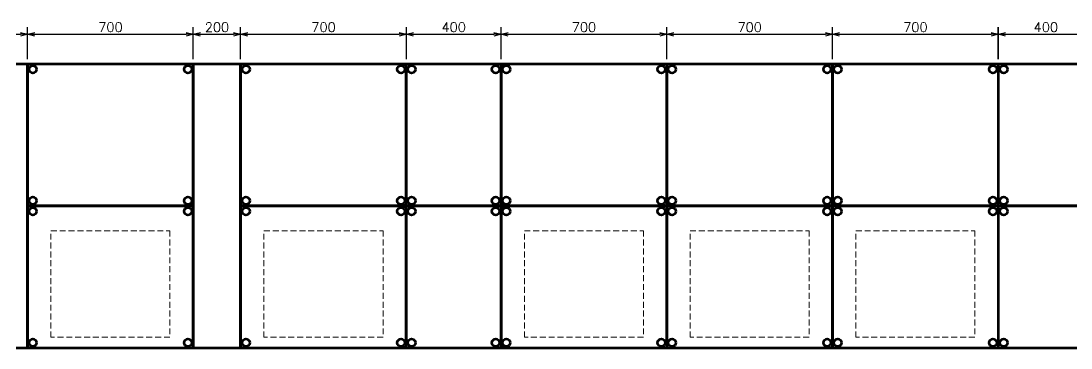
# Model space of a CAD drawing. Header units: millimetres. Extents: x -116965 to 323937, y 291661 to 566926.
# Drawn here: x -44265 to -39830, y 343552 to 344933 of the extents above; entities that cross this region are included whole.
import ezdxf

# ---------------------------------------------------------------- set-up
doc = ezdxf.new("R2010")
doc.units = ezdxf.units.MM
doc.header["$PDMODE"] = 35
doc.linetypes.add('HIDDEN', pattern=[0.375, 0.25, -0.125])
doc.layers.get('0').update_dxf_attribs({"lineweight": 18})
doc.layers.add('AM_5', color=3, linetype='Continuous', lineweight=25)
doc.layers.add('C00-00-00', color=7, linetype='Continuous')
doc.styles.add('{18b73a54-fa43-428c-adcb-c1c7bbdf2c84}', font='Simplex.shx')
doc.dimstyles.new('kich thuoc$0', dxfattribs={"dimscale": 2, "dimtxt": 20, "dimasz": 16, "dimexe": 15, "dimexo": 10, "dimgap": 5, "dimtad": 1, "dimdec": 0, "dimzin": 0, "dimdsep": 46, "dimtxsty": '{18b73a54-fa43-428c-adcb-c1c7bbdf2c84}', "dimblk": 'OPEN30', "dimcen": 0.09, "dimclrd": 3, "dimclre": 3, "dimclrt": 3, "dimadec": 0, "dimazin": 0, "dimtfac": 1, "dimtdec": 0, "dimtofl": 0, "dimtmove": 0, "dimatfit": 3, "dimldrblk": 'OPEN30', "dimfxl": 1, "dimtolj": 1, "dimtzin": 0, "dimarcsym": 0})

# ---------------------------------------------------------------- blocks, each defined once
blk = doc.blocks.new('_Open30')
at = {"color": 0, "linetype": 'ByBlock', "lineweight": -2}
for p, q in [((-1, 0.27), (0, 0)), ((0, 0), (-1, -0.27)), ((0, 0), (-1, 0))]:
    blk.add_line(p, q, dxfattribs=at)
blk = doc.blocks.new('*D1747')
at = {"layer": 'AM_5', "color": 3, "lineweight": -2, "transparency": 16777216}
for p, q in [((-44237.1, 344771.8), (-44237.1, 344906.7)), ((-44207.1, 344876.7), (-43567.1, 344876.7)), ((-43537.1, 344771.8), (-43537.1, 344906.7))]:
    blk.add_line(p, q, dxfattribs=at)
at = {"layer": 'Defpoints', "color": 0, "lineweight": -3, "transparency": 16777216}
for p in [(-43537.1, 344876.7), (-44237.1, 344751.8), (-43537.1, 344751.8)]:
    blk.add_point(p, dxfattribs=at)
at = {"layer": 'AM_5', "color": 3, "lineweight": -2, "transparency": 16777216, "xscale": 30, "yscale": 30, "zscale": 30, "rotation": 180}
blk.add_blockref('_Open30', (-44237.1, 344876.7), dxfattribs=at)
at = {"layer": 'AM_5', "color": 3, "lineweight": -2, "transparency": 16777216, "xscale": 30, "yscale": 30, "zscale": 30}
blk.add_blockref('_Open30', (-43537.1, 344876.7), dxfattribs=at)
at = {"layer": 'AM_5', "color": 3, "transparency": 16777216, "insert": (-43887.1, 344906.7), "char_height": 40, "attachment_point": 5, "style": '{18b73a54-fa43-428c-adcb-c1c7bbdf2c84}'}
blk.add_mtext('\\A1;700', dxfattribs=at)
blk = doc.blocks.new('*D1748')
at = {"layer": 'AM_5', "color": 3, "lineweight": -2, "transparency": 16777216}
for p, q in [((-43337.2, 344771.8), (-43337.2, 344906.7)), ((-43307.2, 344876.7), (-42667.2, 344876.7)), ((-42637.2, 344771.8), (-42637.2, 344906.7))]:
    blk.add_line(p, q, dxfattribs=at)
at = {"layer": 'Defpoints', "color": 0, "lineweight": -3, "transparency": 16777216}
for p in [(-42637.2, 344876.7), (-43337.2, 344751.8), (-42637.2, 344751.8)]:
    blk.add_point(p, dxfattribs=at)
at = {"layer": 'AM_5', "color": 3, "lineweight": -2, "transparency": 16777216, "xscale": 30, "yscale": 30, "zscale": 30, "rotation": 180}
blk.add_blockref('_Open30', (-43337.2, 344876.7), dxfattribs=at)
at = {"layer": 'AM_5', "color": 3, "lineweight": -2, "transparency": 16777216, "xscale": 30, "yscale": 30, "zscale": 30}
blk.add_blockref('_Open30', (-42637.2, 344876.7), dxfattribs=at)
at = {"layer": 'AM_5', "color": 3, "transparency": 16777216, "insert": (-42987.2, 344906.7), "char_height": 40, "attachment_point": 5, "style": '{18b73a54-fa43-428c-adcb-c1c7bbdf2c84}'}
blk.add_mtext('\\A1;700', dxfattribs=at)
blk = doc.blocks.new('*D1749')
at = {"layer": 'AM_5', "color": 3, "lineweight": -2, "transparency": 16777216}
for p, q in [((-42237.4, 344771.8), (-42237.4, 344906.7)), ((-42207.4, 344876.7), (-41567.4, 344876.7)), ((-41537.4, 344771.8), (-41537.4, 344906.7))]:
    blk.add_line(p, q, dxfattribs=at)
at = {"layer": 'Defpoints', "color": 0, "lineweight": -3, "transparency": 16777216}
for p in [(-41537.4, 344876.7), (-42237.4, 344751.8), (-41537.4, 344751.8)]:
    blk.add_point(p, dxfattribs=at)
at = {"layer": 'AM_5', "color": 3, "lineweight": -2, "transparency": 16777216, "xscale": 30, "yscale": 30, "zscale": 30, "rotation": 180}
blk.add_blockref('_Open30', (-42237.4, 344876.7), dxfattribs=at)
at = {"layer": 'AM_5', "color": 3, "lineweight": -2, "transparency": 16777216, "xscale": 30, "yscale": 30, "zscale": 30}
blk.add_blockref('_Open30', (-41537.4, 344876.7), dxfattribs=at)
at = {"layer": 'AM_5', "color": 3, "transparency": 16777216, "insert": (-41887.4, 344906.7), "char_height": 40, "attachment_point": 5, "style": '{18b73a54-fa43-428c-adcb-c1c7bbdf2c84}'}
blk.add_mtext('\\A1;700', dxfattribs=at)
blk = doc.blocks.new('*D1724')
at = {"layer": 'AM_5', "color": 3, "lineweight": -2, "transparency": 16777216}
for p, q in [((-41537.5, 344771.8), (-41537.5, 344906.7)), ((-41507.5, 344876.7), (-40867.5, 344876.7)), ((-40837.5, 344771.8), (-40837.5, 344906.7))]:
    blk.add_line(p, q, dxfattribs=at)
at = {"layer": 'Defpoints', "color": 0, "lineweight": -3, "transparency": 16777216}
for p in [(-40837.5, 344876.7), (-41537.5, 344751.8), (-40837.5, 344751.8)]:
    blk.add_point(p, dxfattribs=at)
at = {"layer": 'AM_5', "color": 3, "lineweight": -2, "transparency": 16777216, "xscale": 30, "yscale": 30, "zscale": 30, "rotation": 180}
blk.add_blockref('_Open30', (-41537.5, 344876.7), dxfattribs=at)
at = {"layer": 'AM_5', "color": 3, "lineweight": -2, "transparency": 16777216, "xscale": 30, "yscale": 30, "zscale": 30}
blk.add_blockref('_Open30', (-40837.5, 344876.7), dxfattribs=at)
at = {"layer": 'AM_5', "color": 3, "transparency": 16777216, "insert": (-41187.5, 344906.7), "char_height": 40, "attachment_point": 5, "style": '{18b73a54-fa43-428c-adcb-c1c7bbdf2c84}'}
blk.add_mtext('\\A1;700', dxfattribs=at)
blk = doc.blocks.new('*D1725')
at = {"layer": 'AM_5', "color": 3, "lineweight": -2, "transparency": 16777216}
for p, q in [((-40837.6, 344771.8), (-40837.6, 344906.7)), ((-40807.6, 344876.7), (-40167.6, 344876.7)), ((-40137.6, 344771.8), (-40137.6, 344906.7))]:
    blk.add_line(p, q, dxfattribs=at)
at = {"layer": 'Defpoints', "color": 0, "lineweight": -3, "transparency": 16777216}
for p in [(-40137.6, 344876.7), (-40837.6, 344751.8), (-40137.6, 344751.8)]:
    blk.add_point(p, dxfattribs=at)
at = {"layer": 'AM_5', "color": 3, "lineweight": -2, "transparency": 16777216, "xscale": 30, "yscale": 30, "zscale": 30, "rotation": 180}
blk.add_blockref('_Open30', (-40837.6, 344876.7), dxfattribs=at)
at = {"layer": 'AM_5', "color": 3, "lineweight": -2, "transparency": 16777216, "xscale": 30, "yscale": 30, "zscale": 30}
blk.add_blockref('_Open30', (-40137.6, 344876.7), dxfattribs=at)
at = {"layer": 'AM_5', "color": 3, "transparency": 16777216, "insert": (-40487.6, 344906.7), "char_height": 40, "attachment_point": 5, "style": '{18b73a54-fa43-428c-adcb-c1c7bbdf2c84}'}
blk.add_mtext('\\A1;700', dxfattribs=at)
blk = doc.blocks.new('*D1734')
at = {"layer": 'AM_5', "color": 3, "lineweight": -2, "transparency": 16777216}
for p, q in [((-44437.1, 344771.8), (-44437.1, 344906.7)), ((-44407.1, 344876.7), (-44267.1, 344876.7)), ((-44237.1, 344771.8), (-44237.1, 344906.7))]:
    blk.add_line(p, q, dxfattribs=at)
at = {"layer": 'Defpoints', "color": 0, "lineweight": -3, "transparency": 16777216}
for p in [(-44237.1, 344876.7), (-44437.1, 344751.8), (-44237.1, 344751.8)]:
    blk.add_point(p, dxfattribs=at)
at = {"layer": 'AM_5', "color": 3, "lineweight": -2, "transparency": 16777216, "xscale": 30, "yscale": 30, "zscale": 30, "rotation": 180}
blk.add_blockref('_Open30', (-44437.1, 344876.7), dxfattribs=at)
at = {"layer": 'AM_5', "color": 3, "lineweight": -2, "transparency": 16777216, "xscale": 30, "yscale": 30, "zscale": 30}
blk.add_blockref('_Open30', (-44237.1, 344876.7), dxfattribs=at)
at = {"layer": 'AM_5', "color": 3, "transparency": 16777216, "insert": (-44337.1, 344906.7), "char_height": 40, "attachment_point": 5, "style": '{18b73a54-fa43-428c-adcb-c1c7bbdf2c84}'}
blk.add_mtext('\\A1;200', dxfattribs=at)
blk = doc.blocks.new('*D1735')
at = {"layer": 'AM_5', "color": 3, "lineweight": -2, "transparency": 16777216}
for p, q in [((-43537.2, 344771.8), (-43537.2, 344906.7)), ((-43507.2, 344876.7), (-43367.2, 344876.7)), ((-43337.2, 344771.8), (-43337.2, 344906.7))]:
    blk.add_line(p, q, dxfattribs=at)
at = {"layer": 'Defpoints', "color": 0, "lineweight": -3, "transparency": 16777216}
for p in [(-43337.2, 344876.7), (-43537.2, 344751.8), (-43337.2, 344751.8)]:
    blk.add_point(p, dxfattribs=at)
at = {"layer": 'AM_5', "color": 3, "lineweight": -2, "transparency": 16777216, "xscale": 30, "yscale": 30, "zscale": 30, "rotation": 180}
blk.add_blockref('_Open30', (-43537.2, 344876.7), dxfattribs=at)
at = {"layer": 'AM_5', "color": 3, "lineweight": -2, "transparency": 16777216, "xscale": 30, "yscale": 30, "zscale": 30}
blk.add_blockref('_Open30', (-43337.2, 344876.7), dxfattribs=at)
at = {"layer": 'AM_5', "color": 3, "transparency": 16777216, "insert": (-43437.2, 344906.7), "char_height": 40, "attachment_point": 5, "style": '{18b73a54-fa43-428c-adcb-c1c7bbdf2c84}'}
blk.add_mtext('\\A1;200', dxfattribs=at)
blk = doc.blocks.new('*D1736')
at = {"layer": 'AM_5', "color": 3, "lineweight": -2, "transparency": 16777216}
for p, q in [((-42637.4, 344771.8), (-42637.4, 344906.7)), ((-42607.4, 344876.7), (-42267.4, 344876.7)), ((-42237.4, 344771.8), (-42237.4, 344906.7))]:
    blk.add_line(p, q, dxfattribs=at)
at = {"layer": 'Defpoints', "color": 0, "lineweight": -3, "transparency": 16777216}
for p in [(-42237.4, 344876.7), (-42637.4, 344751.8), (-42237.4, 344751.8)]:
    blk.add_point(p, dxfattribs=at)
at = {"layer": 'AM_5', "color": 3, "lineweight": -2, "transparency": 16777216, "xscale": 30, "yscale": 30, "zscale": 30, "rotation": 180}
blk.add_blockref('_Open30', (-42637.4, 344876.7), dxfattribs=at)
at = {"layer": 'AM_5', "color": 3, "lineweight": -2, "transparency": 16777216, "xscale": 30, "yscale": 30, "zscale": 30}
blk.add_blockref('_Open30', (-42237.4, 344876.7), dxfattribs=at)
at = {"layer": 'AM_5', "color": 3, "transparency": 16777216, "insert": (-42437.4, 344906.7), "char_height": 40, "attachment_point": 5, "style": '{18b73a54-fa43-428c-adcb-c1c7bbdf2c84}'}
blk.add_mtext('\\A1;400', dxfattribs=at)
blk = doc.blocks.new('*D1737')
at = {"layer": 'AM_5', "color": 3, "lineweight": -2, "transparency": 16777216}
for p, q in [((-40136.7, 344771.8), (-40136.7, 344906.7)), ((-40106.7, 344876.7), (-39766.7, 344876.7)), ((-39736.7, 344771.8), (-39736.7, 344906.7))]:
    blk.add_line(p, q, dxfattribs=at)
at = {"layer": 'Defpoints', "color": 0, "lineweight": -3, "transparency": 16777216}
for p in [(-39736.7, 344876.7), (-40136.7, 344751.8), (-39736.7, 344751.8)]:
    blk.add_point(p, dxfattribs=at)
at = {"layer": 'AM_5', "color": 3, "lineweight": -2, "transparency": 16777216, "xscale": 30, "yscale": 30, "zscale": 30, "rotation": 180}
blk.add_blockref('_Open30', (-40136.7, 344876.7), dxfattribs=at)
at = {"layer": 'AM_5', "color": 3, "lineweight": -2, "transparency": 16777216, "xscale": 30, "yscale": 30, "zscale": 30}
blk.add_blockref('_Open30', (-39736.7, 344876.7), dxfattribs=at)
at = {"layer": 'AM_5', "color": 3, "transparency": 16777216, "insert": (-39936.7, 344906.7), "char_height": 40, "attachment_point": 5, "style": '{18b73a54-fa43-428c-adcb-c1c7bbdf2c84}'}
blk.add_mtext('\\A1;400', dxfattribs=at)

msp = doc.modelspace()

# ---------------------------------------------------------------- linework, layer by layer
at = {"color": 7, "linetype": 'HIDDEN', "ltscale": 100}
for points in [[(-44138.870542, 344046.976562), (-43635.870542, 344046.976562), (-43635.870542, 343596.976562), (-44138.870542, 343596.976562)], [(-43238.996167, 344046.976562), (-42735.996167, 344046.976562), (-42735.996167, 343596.976562), (-43238.996167, 343596.976562)], [(-42139.149708, 344046.976562), (-41636.149708, 344046.976562), (-41636.149708, 343596.976562), (-42139.149708, 343596.976562)], [(-41439.247417, 344046.976562), (-40936.247417, 344046.976562), (-40936.247417, 343596.976562), (-41439.247417, 343596.976562)], [(-40739.345127, 344046.976562), (-40236.345127, 344046.976562), (-40236.345127, 343596.976562), (-40739.345127, 343596.976562)]]:
    msp.add_lwpolyline(points, close=True, dxfattribs=at)
at = {"layer": 'C00-00-00', "lineweight": 100}
for points in [[(-44437.29377, 344751.476562), (-44237.321686, 344751.476562), (-44237.321686, 343551.616143), (-44437.29377, 343551.616143)], [(-44237.321686, 344751.476562), (-43537.419395, 344751.476562), (-43537.419395, 344151.532393), (-44237.321686, 344151.532393)], [(-43537.419395, 344751.476562), (-43337.447311, 344751.476562), (-43337.447311, 343551.616143), (-43537.419395, 343551.616143)], [(-43337.447311, 344751.476562), (-42637.54502, 344751.476562), (-42637.54502, 344151.532393), (-43337.447311, 344151.532393)], [(-42637.54502, 344751.476562), (-42237.600855, 344751.476562), (-42237.600855, 344151.532393), (-42637.54502, 344151.532393)], [(-42237.600855, 344751.476562), (-41537.698561, 344751.476562), (-41537.698561, 344151.532393), (-42237.600855, 344151.532393)], [(-41537.698561, 344751.476562), (-40837.79627, 344751.476562), (-40837.79627, 344151.532393), (-41537.698561, 344151.532393)], [(-40837.79627, 344751.476562), (-40137.89398, 344751.476562), (-40137.89398, 344151.532393), (-40837.79627, 344151.532393)], [(-40136.888976, 344751.476562), (-39736.944811, 344751.476562), (-39736.944811, 344151.532393), (-40136.888976, 344151.532393)], [(-44237.321686, 344151.532393), (-43537.419395, 344151.532393), (-43537.419395, 343551.616143), (-44237.321686, 343551.616143)], [(-43337.447311, 344151.532393), (-42637.54502, 344151.532393), (-42637.54502, 343551.616143), (-43337.447311, 343551.616143)], [(-42637.54502, 344151.532393), (-42237.600855, 344151.532393), (-42237.600855, 343551.616143), (-42637.54502, 343551.616143)], [(-42237.600855, 344151.532393), (-41537.698561, 344151.532393), (-41537.698561, 343551.616143), (-42237.600855, 343551.616143)], [(-41537.698561, 344151.532393), (-40837.79627, 344151.532393), (-40837.79627, 343551.616143), (-41537.698561, 343551.616143)], [(-40837.79627, 344151.532393), (-40137.89398, 344151.532393), (-40137.89398, 343551.616143), (-40837.79627, 343551.616143)], [(-40136.888976, 344151.532393), (-39736.944811, 344151.532393), (-39736.944811, 343551.616143), (-40136.888976, 343551.616143)]]:
    msp.add_lwpolyline(points, close=True, dxfattribs=at)
for centre in [(-44214.923481, 344729.078353), (-43559.8176, 344729.078353), (-43315.049106, 344729.078353), (-42659.943225, 344729.078353), (-42615.146816, 344729.078353), (-42259.99906, 344729.078353), (-42215.202646, 344729.078353), (-41560.096769, 344729.078353), (-41515.300356, 344729.078353), (-40860.194475, 344729.078353), (-40815.398066, 344729.078353), (-40160.292185, 344729.078353), (-40114.490771, 344729.078353), (-44214.923481, 344173.930601), (-43559.8176, 344173.930601), (-43315.049106, 344173.930601), (-42659.943225, 344173.930601), (-42615.146816, 344173.930601), (-42259.99906, 344173.930601), (-42215.202646, 344173.930601), (-41560.096769, 344173.930601), (-41515.300356, 344173.930601), (-40860.194475, 344173.930601), (-40815.398066, 344173.930601), (-40160.292185, 344173.930601), (-40114.490771, 344173.930601), (-44214.923481, 344129.134188), (-43559.8176, 344129.134188), (-43315.049106, 344129.134188), (-42659.943225, 344129.134188), (-42615.146816, 344129.134188), (-42259.99906, 344129.134188), (-42215.202646, 344129.134188), (-41560.096769, 344129.134188), (-41515.300356, 344129.134188), (-40860.194475, 344129.134188), (-40815.398066, 344129.134188), (-40160.292185, 344129.134188), (-40114.490771, 344129.134188), (-44214.923481, 343574.014351), (-43559.8176, 343574.014351), (-43315.049106, 343574.014351), (-42659.943225, 343574.014351), (-42615.146816, 343574.014351), (-42259.99906, 343574.014351), (-42215.202646, 343574.014351), (-41560.096769, 343574.014351), (-41515.300356, 343574.014351), (-40860.194475, 343574.014351), (-40815.398066, 343574.014351), (-40160.292185, 343574.014351), (-40114.490771, 343574.014351)]:
    msp.add_circle(centre, 15.997765, dxfattribs=at)

# ---------------------------------------------------------------- dimensions: what is measured, and where the dimension line sits
at = {"layer": 'AM_5'}
for base, p1, p2, picture, middle in [((-44237.098271, 344876.707475), (-44437.098187, 344751.783643), (-44237.098271, 344751.783643), '*D1734', (-44337.098229, 344906.707475)), ((-43537.098355, 344876.707475), (-44237.098271, 344751.783643), (-43537.098355, 344751.783643), '*D1747', (-43887.098313, 344906.707475)), ((-43337.223896, 344876.707475), (-43537.223812, 344751.783643), (-43337.223896, 344751.783643), '*D1735', (-43437.223854, 344906.707475)), ((-42637.22398, 344876.707475), (-43337.223896, 344751.783643), (-42637.22398, 344751.783643), '*D1748', (-42987.223938, 344906.707475)), ((-42237.377436, 344876.707475), (-42637.377353, 344751.783643), (-42237.377436, 344751.783643), '*D1736', (-42437.377395, 344906.707475)), ((-41537.37752, 344876.707475), (-42237.377436, 344751.783643), (-41537.37752, 344751.783643), '*D1749', (-41887.377478, 344906.707475)), ((-40837.47523, 344876.707475), (-41537.475146, 344751.783643), (-40837.47523, 344751.783643), '*D1724', (-41187.475188, 344906.707475)), ((-40137.572939, 344876.707475), (-40837.572856, 344751.783643), (-40137.572939, 344751.783643), '*D1725', (-40487.572898, 344906.707475)), ((-39736.721396, 344876.707475), (-40136.721312, 344751.783643), (-39736.721396, 344751.783643), '*D1737', (-39936.721354, 344906.707475))]:
    dim = msp.add_linear_dim(base=base, p1=p1, p2=p2, dimstyle='kich thuoc$0', override={"dimasz": 15, "dimtdec": 4}, dxfattribs=at)
    dim.commit()
    dim.dimension.update_dxf_attribs({"geometry": picture, "text_midpoint": middle})

doc.saveas('drawing.dxf')
